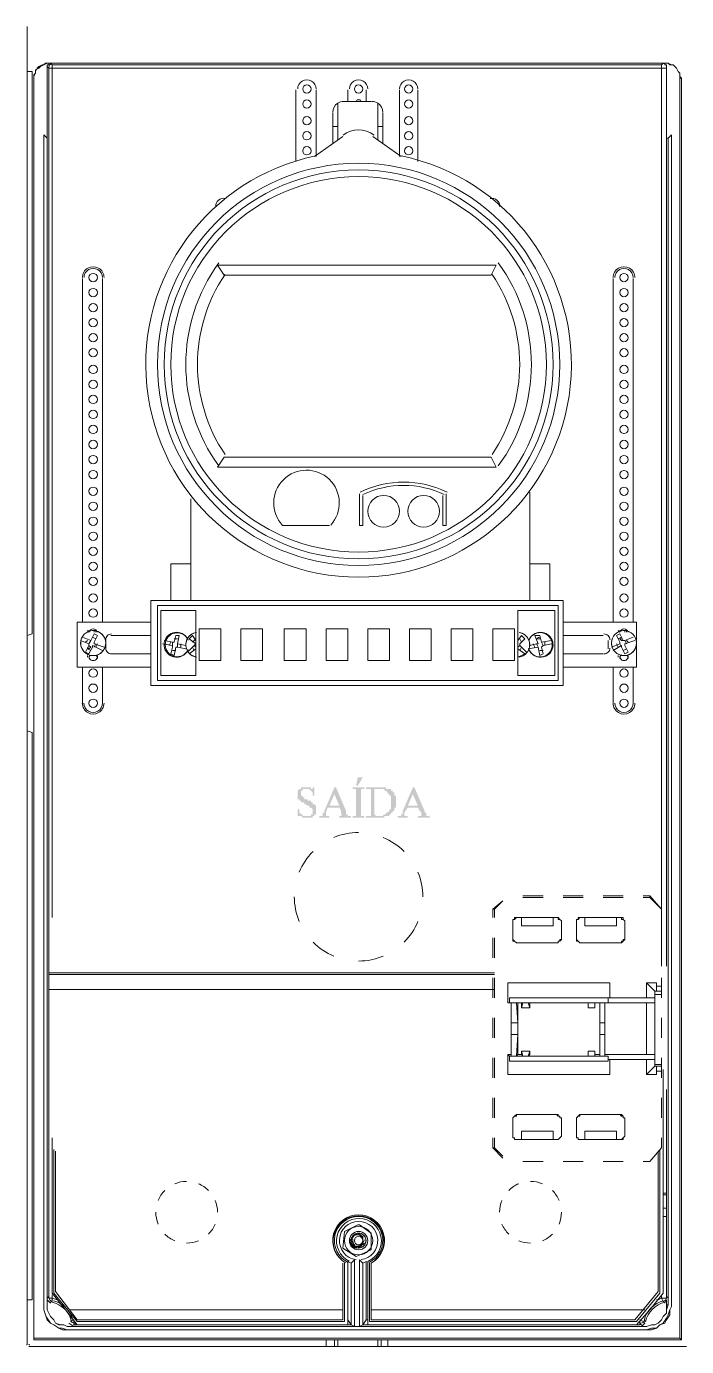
# Model space of a CAD drawing. Header units: millimetres. Extents: x -305 to 1353, y -289 to 1176.
# Drawn here: x 79.7 to 105.6, y 132.6 to 184.6 of the extents above; entities that cross this region are included whole.
import ezdxf

# ---------------------------------------------------------------- set-up
doc = ezdxf.new("R2010")
doc.units = ezdxf.units.MM
doc.header["$MEASUREMENT"] = 0
doc.layers.add('PDF3_0', color=7, linetype='Continuous')

msp = doc.modelspace()

# ---------------------------------------------------------------- hatches: boundary and pattern name
at = {"layer": 'PDF3_0', "transparency": 33554559}
h = msp.add_hatch(color=256, dxfattribs=at)
h.paths.add_polyline_path([(92.975, 153.529), (92.975, 153.463), (92.515, 153.463), (92.515, 153.529), (92.515, 153.529), (92.581, 153.529), (92.581, 153.529), (92.581, 153.529), (92.581, 153.529), (92.647, 153.529), (92.647, 153.529), (92.647, 153.529), (92.647, 153.594), (92.647, 153.594), (92.647, 153.594), (92.647, 153.594), (92.647, 153.594), (92.647, 153.66), (92.647, 153.66), (92.647, 153.66), (92.647, 154.448), (92.647, 154.448), (92.647, 154.514), (92.647, 154.514), (92.647, 154.514), (92.647, 154.514), (92.647, 154.514), (92.647, 154.579), (92.647, 154.579), (92.647, 154.579), (92.647, 154.579), (92.581, 154.579), (92.581, 154.579), (92.581, 154.579), (92.581, 154.579), (92.515, 154.579), (92.515, 154.579), (92.515, 154.645), (92.975, 154.645), (92.975, 154.579), (92.975, 154.579), (92.909, 154.579), (92.909, 154.579), (92.909, 154.579), (92.909, 154.579), (92.844, 154.579), (92.844, 154.579), (92.844, 154.579), (92.844, 154.579), (92.844, 154.579), (92.844, 154.514), (92.844, 154.514), (92.844, 154.514), (92.844, 154.448), (92.844, 154.448), (92.844, 154.448), (92.844, 153.66), (92.844, 153.66), (92.844, 153.66), (92.844, 153.594), (92.844, 153.594), (92.844, 153.594), (92.844, 153.594), (92.844, 153.594), (92.844, 153.529), (92.844, 153.529), (92.844, 153.529), (92.844, 153.529), (92.909, 153.529), (92.909, 153.529), (92.909, 153.529), (92.909, 153.529), (92.975, 153.529)], flags=0)
h.paths.add_polyline_path([(92.909, 155.039), (92.712, 154.711), (92.647, 154.711), (92.712, 155.039)], flags=0)
msp.add_hatch(color=256, dxfattribs=at).paths.add_polyline_path([(91.005, 154.645), (91.005, 154.251), (91.005, 154.251), (91.005, 154.317), (91.005, 154.317), (91.005, 154.317), (90.939, 154.317), (90.939, 154.382), (90.939, 154.382), (90.939, 154.382), (90.939, 154.382), (90.939, 154.448), (90.939, 154.448), (90.939, 154.448), (90.939, 154.448), (90.939, 154.448), (90.939, 154.448), (90.874, 154.514), (90.874, 154.514), (90.874, 154.514), (90.874, 154.514), (90.874, 154.514), (90.808, 154.579), (90.808, 154.579), (90.808, 154.579), (90.808, 154.579), (90.808, 154.579), (90.742, 154.579), (90.742, 154.579), (90.742, 154.579), (90.742, 154.579), (90.677, 154.579), (90.677, 154.579), (90.677, 154.579), (90.677, 154.579), (90.677, 154.579), (90.611, 154.579), (90.611, 154.579), (90.611, 154.579), (90.545, 154.579), (90.545, 154.579), (90.545, 154.579), (90.545, 154.579), (90.545, 154.579), (90.545, 154.514), (90.48, 154.514), (90.48, 154.514), (90.48, 154.514), (90.48, 154.514), (90.48, 154.448), (90.48, 154.448), (90.48, 154.448), (90.48, 154.448), (90.48, 154.448), (90.48, 154.382), (90.48, 154.382), (90.48, 154.382), (90.48, 154.382), (90.48, 154.317), (90.48, 154.317), (90.48, 154.317), (90.48, 154.317), (90.48, 154.317), (90.545, 154.317), (90.545, 154.317), (90.545, 154.317), (90.545, 154.251), (90.545, 154.251), (90.545, 154.251), (90.611, 154.251), (90.611, 154.251), (90.611, 154.251), (90.611, 154.185), (90.677, 154.185), (90.677, 154.185), (90.677, 154.185), (90.742, 154.185), (90.742, 154.185), (90.742, 154.185), (90.742, 154.12), (90.808, 154.12), (90.808, 154.12), (90.808, 154.12), (90.874, 154.12), (90.874, 154.12), (90.874, 154.054), (90.874, 154.054), (90.939, 154.054), (90.939, 154.054), (90.939, 154.054), (90.939, 154.054), (90.939, 154.054), (90.939, 154.054), (90.939, 153.988), (91.005, 153.988), (91.005, 153.988), (91.005, 153.988), (91.005, 153.988), (91.005, 153.988), (91.071, 153.923), (91.071, 153.923), (91.071, 153.923), (91.071, 153.923), (91.071, 153.923), (91.071, 153.857), (91.071, 153.857), (91.071, 153.857), (91.071, 153.857), (91.071, 153.791), (91.071, 153.791), (91.071, 153.791), (91.071, 153.791), (91.071, 153.726), (91.071, 153.726), (91.071, 153.726), (91.071, 153.66), (91.071, 153.66), (91.071, 153.66), (91.071, 153.66), (91.071, 153.66), (91.071, 153.594), (91.005, 153.594), (91.005, 153.594), (91.005, 153.594), (91.005, 153.594), (91.005, 153.529), (91.005, 153.529), (90.939, 153.529), (90.939, 153.529), (90.939, 153.529), (90.939, 153.529), (90.939, 153.463), (90.874, 153.463), (90.874, 153.463), (90.874, 153.463), (90.874, 153.463), (90.808, 153.463), (90.808, 153.463), (90.808, 153.463), (90.808, 153.463), (90.742, 153.463), (90.742, 153.463), (90.742, 153.463), (90.677, 153.463), (90.677, 153.463), (90.677, 153.463), (90.677, 153.463), (90.611, 153.463), (90.611, 153.463), (90.611, 153.463), (90.611, 153.463), (90.611, 153.463), (90.611, 153.463), (90.545, 153.463), (90.545, 153.463), (90.545, 153.463), (90.48, 153.529), (90.48, 153.529), (90.48, 153.529), (90.414, 153.529), (90.414, 153.529), (90.414, 153.529), (90.414, 153.529), (90.414, 153.529), (90.414, 153.529), (90.414, 153.529), (90.348, 153.529), (90.348, 153.463), (90.348, 153.463), (90.348, 153.463), (90.348, 153.463), (90.348, 153.857), (90.348, 153.857), (90.348, 153.857), (90.348, 153.791), (90.348, 153.791), (90.414, 153.791), (90.414, 153.726), (90.414, 153.726), (90.414, 153.726), (90.414, 153.726), (90.414, 153.66), (90.414, 153.66), (90.414, 153.66), (90.414, 153.66), (90.414, 153.66), (90.414, 153.66), (90.48, 153.594), (90.48, 153.594), (90.48, 153.594), (90.48, 153.594), (90.48, 153.594), (90.545, 153.594), (90.545, 153.594), (90.545, 153.594), (90.545, 153.529), (90.545, 153.529), (90.611, 153.529), (90.611, 153.529), (90.611, 153.529), (90.611, 153.529), (90.677, 153.529), (90.677, 153.529), (90.677, 153.529), (90.677, 153.529), (90.742, 153.529), (90.742, 153.529), (90.742, 153.529), (90.742, 153.529), (90.808, 153.529), (90.808, 153.529), (90.808, 153.529), (90.808, 153.529), (90.874, 153.529), (90.874, 153.594), (90.874, 153.594), (90.874, 153.594), (90.874, 153.594), (90.874, 153.594), (90.939, 153.594), (90.939, 153.66), (90.939, 153.66), (90.939, 153.66), (90.939, 153.66), (90.939, 153.726), (90.939, 153.726), (90.939, 153.726), (90.939, 153.726), (90.939, 153.791), (90.939, 153.791), (90.939, 153.791), (90.939, 153.791), (90.939, 153.791), (90.874, 153.857), (90.874, 153.857), (90.874, 153.857), (90.874, 153.857), (90.874, 153.857), (90.874, 153.857), (90.808, 153.857), (90.808, 153.857), (90.808, 153.923), (90.808, 153.923), (90.808, 153.923), (90.808, 153.923), (90.742, 153.923), (90.742, 153.923), (90.742, 153.923), (90.677, 153.988), (90.677, 153.988), (90.677, 153.988), (90.677, 153.988), (90.611, 153.988), (90.611, 153.988), (90.611, 154.054), (90.611, 154.054), (90.545, 154.054), (90.545, 154.054), (90.545, 154.054), (90.545, 154.054), (90.48, 154.054), (90.48, 154.12), (90.48, 154.12), (90.48, 154.12), (90.48, 154.12), (90.48, 154.12), (90.48, 154.12), (90.414, 154.12), (90.414, 154.12), (90.414, 154.185), (90.414, 154.185), (90.414, 154.185), (90.348, 154.185), (90.348, 154.185), (90.348, 154.251), (90.348, 154.251), (90.348, 154.251), (90.348, 154.251), (90.348, 154.251), (90.348, 154.317), (90.348, 154.317), (90.348, 154.317), (90.348, 154.317), (90.348, 154.382), (90.348, 154.382), (90.348, 154.382), (90.348, 154.382), (90.348, 154.448), (90.348, 154.448), (90.348, 154.448), (90.348, 154.448), (90.348, 154.514), (90.348, 154.514), (90.348, 154.514), (90.348, 154.514), (90.414, 154.579), (90.414, 154.579), (90.414, 154.579), (90.414, 154.579), (90.414, 154.579), (90.414, 154.579), (90.48, 154.579), (90.48, 154.645), (90.48, 154.645), (90.48, 154.645), (90.545, 154.645), (90.545, 154.645), (90.545, 154.645), (90.545, 154.645), (90.611, 154.645), (90.611, 154.645), (90.611, 154.645), (90.611, 154.645), (90.677, 154.645), (90.677, 154.645), (90.677, 154.645), (90.677, 154.645), (90.742, 154.645), (90.742, 154.645), (90.742, 154.645), (90.742, 154.645), (90.808, 154.645), (90.808, 154.645), (90.808, 154.645), (90.808, 154.645), (90.874, 154.645), (90.874, 154.645), (90.874, 154.645), (90.874, 154.579), (90.939, 154.579), (90.939, 154.579), (90.939, 154.579), (90.939, 154.579), (90.939, 154.579), (90.939, 154.645), (90.939, 154.645), (91.005, 154.645), (91.005, 154.645), (91.005, 154.645)])
h = msp.add_hatch(color=256, dxfattribs=at)
h.paths.add_polyline_path([(91.99, 153.857), (91.53, 153.857), (91.465, 153.66), (91.465, 153.66), (91.465, 153.66), (91.465, 153.66), (91.465, 153.594), (91.465, 153.594), (91.399, 153.594), (91.399, 153.594), (91.465, 153.594), (91.465, 153.529), (91.465, 153.529), (91.465, 153.529), (91.465, 153.529), (91.465, 153.529), (91.465, 153.529), (91.53, 153.529), (91.53, 153.529), (91.53, 153.529), (91.596, 153.529), (91.596, 153.463), (91.202, 153.463), (91.202, 153.529), (91.202, 153.529), (91.268, 153.529), (91.268, 153.529), (91.268, 153.529), (91.268, 153.529), (91.268, 153.529), (91.333, 153.529), (91.333, 153.594), (91.333, 153.594), (91.333, 153.594), (91.333, 153.594), (91.333, 153.594), (91.333, 153.66), (91.333, 153.66), (91.399, 153.66), (91.399, 153.66), (91.399, 153.726), (91.399, 153.726), (91.793, 154.645), (91.859, 154.645), (92.253, 153.726), (92.253, 153.66), (92.253, 153.66), (92.253, 153.66), (92.253, 153.594), (92.253, 153.594), (92.318, 153.594), (92.318, 153.594), (92.318, 153.594), (92.318, 153.529), (92.318, 153.529), (92.318, 153.529), (92.318, 153.529), (92.318, 153.529), (92.384, 153.529), (92.384, 153.529), (92.384, 153.529), (92.384, 153.529), (92.45, 153.529), (92.45, 153.463), (91.99, 153.463), (91.99, 153.529), (91.99, 153.529), (91.99, 153.529), (92.056, 153.529), (92.056, 153.529), (92.056, 153.529), (92.056, 153.529), (92.056, 153.529), (92.121, 153.594), (92.121, 153.594), (92.121, 153.594), (92.121, 153.594), (92.121, 153.594), (92.056, 153.594), (92.056, 153.66), (92.056, 153.66), (92.056, 153.66), (92.056, 153.726), (92.056, 153.726)], flags=0)
h.paths.add_polyline_path([(91.99, 153.923), (91.793, 154.382), (91.596, 153.923)], flags=0)
h = msp.add_hatch(color=256, dxfattribs=at)
h.paths.add_polyline_path([(93.041, 153.463), (93.041, 153.529), (93.106, 153.529), (93.106, 153.529), (93.172, 153.529), (93.172, 153.529), (93.172, 153.529), (93.172, 153.529), (93.172, 153.529), (93.238, 153.529), (93.238, 153.529), (93.238, 153.594), (93.238, 153.594), (93.238, 153.594), (93.238, 153.594), (93.238, 153.66), (93.238, 153.66), (93.238, 153.66), (93.238, 153.66), (93.238, 154.448), (93.238, 154.448), (93.238, 154.514), (93.238, 154.514), (93.238, 154.514), (93.238, 154.514), (93.238, 154.579), (93.238, 154.579), (93.238, 154.579), (93.238, 154.579), (93.172, 154.579), (93.172, 154.579), (93.172, 154.579), (93.172, 154.579), (93.106, 154.579), (93.106, 154.579), (93.106, 154.579), (93.041, 154.579), (93.041, 154.645), (93.566, 154.645), (93.566, 154.645), (93.566, 154.645), (93.632, 154.645), (93.632, 154.645), (93.632, 154.645), (93.632, 154.645), (93.697, 154.645), (93.697, 154.645), (93.697, 154.645), (93.763, 154.645), (93.763, 154.645), (93.763, 154.645), (93.763, 154.645), (93.829, 154.645), (93.829, 154.645), (93.829, 154.579), (93.829, 154.579), (93.894, 154.579), (93.894, 154.579), (93.894, 154.579), (93.894, 154.579), (93.894, 154.579), (93.96, 154.579), (93.96, 154.579), (93.96, 154.579), (93.96, 154.579), (93.96, 154.579), (94.026, 154.579), (94.026, 154.514), (94.026, 154.514), (94.026, 154.514), (94.026, 154.514), (94.091, 154.514), (94.091, 154.514), (94.091, 154.448), (94.091, 154.448), (94.091, 154.448), (94.091, 154.448), (94.157, 154.448), (94.157, 154.382), (94.157, 154.382), (94.157, 154.382), (94.157, 154.382), (94.157, 154.382), (94.157, 154.317), (94.157, 154.317), (94.157, 154.317), (94.223, 154.317), (94.223, 154.251), (94.223, 154.251), (94.223, 154.251), (94.223, 154.251), (94.223, 154.185), (94.223, 154.185), (94.223, 154.185), (94.223, 154.185), (94.223, 154.12), (94.223, 154.12), (94.223, 154.12), (94.223, 154.12), (94.223, 154.054), (94.223, 154.054), (94.223, 154.054), (94.223, 154.054), (94.223, 153.988), (94.223, 153.988), (94.223, 153.988), (94.223, 153.988), (94.223, 153.923), (94.223, 153.923), (94.223, 153.923), (94.223, 153.857), (94.223, 153.857), (94.223, 153.857), (94.223, 153.857), (94.157, 153.857), (94.157, 153.791), (94.157, 153.791), (94.157, 153.791), (94.157, 153.791), (94.157, 153.726), (94.157, 153.726), (94.157, 153.726), (94.157, 153.726), (94.091, 153.726), (94.091, 153.66), (94.091, 153.66), (94.091, 153.66), (94.091, 153.66), (94.091, 153.66), (94.026, 153.66), (94.026, 153.594), (94.026, 153.594), (94.026, 153.594), (94.026, 153.594), (94.026, 153.594), (93.96, 153.594), (93.96, 153.594), (93.96, 153.529), (93.96, 153.529), (93.894, 153.529), (93.894, 153.529), (93.894, 153.529), (93.894, 153.529), (93.894, 153.529), (93.829, 153.529), (93.829, 153.529), (93.829, 153.529), (93.829, 153.529), (93.763, 153.529), (93.763, 153.463), (93.763, 153.463), (93.697, 153.463), (93.697, 153.463), (93.697, 153.463), (93.697, 153.463), (93.632, 153.463), (93.632, 153.463), (93.632, 153.463), (93.566, 153.463), (93.566, 153.463)], flags=0)
h.paths.add_polyline_path([(93.369, 153.594), (93.435, 153.529), (93.435, 153.529), (93.435, 153.529), (93.5, 153.529), (93.5, 153.529), (93.5, 153.529), (93.5, 153.529), (93.566, 153.529), (93.566, 153.529), (93.566, 153.529), (93.566, 153.529), (93.566, 153.529), (93.632, 153.529), (93.632, 153.529), (93.632, 153.529), (93.697, 153.529), (93.697, 153.529), (93.697, 153.529), (93.697, 153.529), (93.763, 153.594), (93.763, 153.594), (93.763, 153.594), (93.763, 153.594), (93.763, 153.594), (93.829, 153.594), (93.829, 153.594), (93.829, 153.594), (93.829, 153.66), (93.894, 153.66), (93.894, 153.66), (93.894, 153.66), (93.894, 153.66), (93.894, 153.66), (93.894, 153.66), (93.96, 153.726), (93.96, 153.726), (93.96, 153.726), (93.96, 153.726), (93.96, 153.726), (93.96, 153.791), (93.96, 153.791), (93.96, 153.791), (94.026, 153.791), (94.026, 153.857), (94.026, 153.857), (94.026, 153.857), (94.026, 153.857), (94.026, 153.923), (94.026, 153.923), (94.026, 153.923), (94.026, 153.923), (94.026, 153.988), (94.026, 153.988), (94.026, 153.988), (94.026, 154.054), (94.026, 154.054), (94.026, 154.054), (94.026, 154.054), (94.026, 154.12), (94.026, 154.12), (94.026, 154.12), (94.026, 154.185), (94.026, 154.185), (94.026, 154.185), (94.026, 154.185), (94.026, 154.251), (94.026, 154.251), (94.026, 154.251), (94.026, 154.251), (94.026, 154.317), (94.026, 154.317), (93.96, 154.317), (93.96, 154.317), (93.96, 154.317), (93.96, 154.382), (93.96, 154.382), (93.96, 154.382), (93.96, 154.382), (93.894, 154.382), (93.894, 154.448), (93.894, 154.448), (93.894, 154.448), (93.894, 154.448), (93.894, 154.448), (93.829, 154.514), (93.829, 154.514), (93.829, 154.514), (93.829, 154.514), (93.829, 154.514), (93.763, 154.514), (93.763, 154.514), (93.763, 154.514), (93.763, 154.579), (93.697, 154.579), (93.697, 154.579), (93.697, 154.579), (93.697, 154.579), (93.632, 154.579), (93.632, 154.579), (93.632, 154.579), (93.632, 154.579), (93.566, 154.579), (93.566, 154.579), (93.566, 154.579), (93.566, 154.579), (93.5, 154.579), (93.5, 154.579), (93.5, 154.579), (93.5, 154.579), (93.435, 154.579), (93.435, 154.579), (93.435, 154.579), (93.369, 154.579), (93.369, 154.579)], flags=0)
h = msp.add_hatch(color=256, dxfattribs=at)
h.paths.add_polyline_path([(95.076, 153.857), (94.682, 153.857), (94.551, 153.66), (94.551, 153.66), (94.551, 153.66), (94.551, 153.66), (94.551, 153.594), (94.551, 153.594), (94.551, 153.594), (94.551, 153.594), (94.551, 153.594), (94.551, 153.529), (94.551, 153.529), (94.551, 153.529), (94.551, 153.529), (94.617, 153.529), (94.617, 153.529), (94.617, 153.529), (94.617, 153.529), (94.682, 153.529), (94.682, 153.529), (94.682, 153.463), (94.288, 153.463), (94.288, 153.529), (94.354, 153.529), (94.354, 153.529), (94.354, 153.529), (94.42, 153.529), (94.42, 153.529), (94.42, 153.529), (94.42, 153.529), (94.42, 153.594), (94.42, 153.594), (94.42, 153.594), (94.42, 153.594), (94.485, 153.594), (94.485, 153.66), (94.485, 153.66), (94.485, 153.66), (94.485, 153.66), (94.485, 153.726), (94.485, 153.726), (94.879, 154.645), (94.945, 154.645), (95.339, 153.726), (95.339, 153.66), (95.339, 153.66), (95.405, 153.66), (95.405, 153.594), (95.405, 153.594), (95.405, 153.594), (95.405, 153.594), (95.405, 153.594), (95.405, 153.529), (95.405, 153.529), (95.405, 153.529), (95.47, 153.529), (95.47, 153.529), (95.47, 153.529), (95.47, 153.529), (95.536, 153.529), (95.536, 153.529), (95.536, 153.529), (95.536, 153.463), (95.076, 153.463), (95.076, 153.529), (95.142, 153.529), (95.142, 153.529), (95.142, 153.529), (95.142, 153.529), (95.208, 153.529), (95.208, 153.529), (95.208, 153.529), (95.208, 153.594), (95.208, 153.594), (95.208, 153.594), (95.208, 153.594), (95.208, 153.594), (95.208, 153.594), (95.208, 153.66), (95.208, 153.66), (95.208, 153.66), (95.142, 153.726), (95.142, 153.726)], flags=0)
h.paths.add_polyline_path([(95.076, 153.923), (94.879, 154.382), (94.682, 153.923)], flags=0)

# ---------------------------------------------------------------- linework, layer by layer
at = {"layer": 'PDF3_0', "lineweight": 5}
for points in [[(79.711, 132.713), (79.711, 184.588)], [(79.973, 182.553), (79.973, 182.618), (80.039, 182.75), (80.039, 182.815), (80.105, 182.947), (80.17, 183.012), (80.302, 183.078), (80.367, 183.078), (80.499, 183.144), (80.564, 183.144), (80.433, 183.144), (80.367, 183.078), (80.236, 183.012), (80.17, 182.947), (80.039, 182.881), (80.039, 182.75), (79.973, 182.684)], [(81.287, 133.304), (104.073, 133.304), (104.27, 133.37), (104.467, 133.37), (104.598, 133.501), (104.729, 133.566), (104.861, 133.763), (104.926, 133.895), (104.992, 134.092), (105.058, 134.223), (105.058, 180.32), (104.926, 180.189), (104.926, 134.289), (104.861, 134.092), (104.861, 133.96), (104.729, 133.829), (104.664, 133.698), (104.532, 133.566), (104.401, 133.501), (104.27, 133.501), (104.073, 133.435), (81.287, 133.435), (81.155, 133.501), (80.958, 133.501), (80.827, 133.566), (80.761, 133.698), (80.63, 133.829), (80.564, 133.96), (80.499, 134.092), (80.499, 134.289), (80.499, 180.189), (80.367, 180.32), (80.367, 134.223), (80.367, 134.092), (80.433, 133.895), (80.499, 133.763), (80.63, 133.566), (80.761, 133.501), (80.958, 133.37), (81.09, 133.37)], [(98.163, 175.198), (97.966, 174.804), (87.459, 174.804), (87.197, 175.198)], [(81.878, 161.146), (81.878, 174.673)], [(82.666, 174.673), (82.666, 161.146)], [(102.759, 161.146), (102.759, 174.673)], [(103.547, 174.673), (103.547, 161.146)], [(87.459, 167.647), (97.966, 167.647), (98.163, 167.253), (87.197, 167.253)], [(84.57, 158.651), (84.57, 162), (100.789, 162), (100.789, 158.651)], [(100.592, 161.803), (84.833, 161.803), (84.833, 158.848), (100.592, 158.848)], [(86.343, 161.606), (86.343, 159.045), (84.964, 159.045), (84.964, 161.606)], [(99.016, 159.045), (99.016, 161.606), (100.461, 161.606), (100.461, 159.045)], [(86.474, 159.636), (86.474, 160.883), (87.328, 160.883), (87.328, 159.636)], [(88.97, 160.883), (88.97, 159.636), (88.116, 159.636), (88.116, 160.883)], [(90.677, 159.636), (89.823, 159.636), (89.823, 160.883), (90.677, 160.883)], [(91.465, 160.883), (92.318, 160.883), (92.318, 159.636), (91.465, 159.636)], [(93.96, 160.883), (93.96, 159.636), (93.106, 159.636), (93.106, 160.883)], [(94.748, 159.636), (94.748, 160.883), (95.602, 160.883), (95.602, 159.636)], [(97.243, 159.636), (96.39, 159.636), (96.39, 160.883), (97.243, 160.883)], [(98.885, 160.883), (98.885, 159.636), (98.031, 159.636), (98.031, 160.883)], [(85.621, 160.489), (85.489, 160.489), (85.555, 160.489)], [(81.878, 157.928), (81.878, 159.373)], [(82.666, 159.373), (82.666, 157.928)], [(102.759, 157.928), (102.759, 159.373)], [(103.547, 159.373), (103.547, 157.928)], [(104.664, 149.523), (104.664, 149.851)], [(100.395, 149.523), (100.461, 149.523), (100.527, 149.523), (100.592, 149.523), (100.592, 149.457), (100.658, 149.457), (100.724, 149.392), (100.724, 149.326), (100.724, 148.735), (100.724, 148.67), (100.658, 148.67), (100.658, 148.604), (100.592, 148.604), (100.592, 148.538), (100.527, 148.538), (99.016, 148.538), (100.527, 148.538), (100.592, 148.538), (100.592, 148.604), (100.658, 148.604), (100.724, 148.67), (100.724, 148.735), (100.724, 149.326), (100.724, 149.392), (100.658, 149.457), (100.592, 149.523), (100.527, 149.523), (99.016, 149.523), (98.951, 149.523), (98.885, 149.523), (98.885, 149.457), (98.819, 149.457), (98.819, 149.392), (98.819, 149.326), (98.819, 149.392), (98.819, 149.457), (98.885, 149.457), (98.951, 149.523), (99.016, 149.523), (99.082, 149.523), (99.148, 149.523), (99.148, 149.195), (100.395, 149.195)], [(101.315, 149.326), (101.315, 149.392), (101.315, 149.457), (101.38, 149.457), (101.446, 149.523), (101.512, 149.523), (101.446, 149.523), (101.38, 149.523), (101.38, 149.457), (101.315, 149.457), (101.315, 149.392)], [(102.891, 149.523), (102.891, 149.195), (101.643, 149.195), (101.643, 149.523), (101.577, 149.523), (101.512, 149.523), (103.022, 149.523), (102.956, 149.523)], [(103.022, 149.523), (103.088, 149.523), (103.153, 149.523), (103.153, 149.457), (103.219, 149.392), (103.219, 149.326), (103.219, 149.392), (103.153, 149.457), (103.088, 149.457), (103.088, 149.523)], [(99.016, 148.538), (98.951, 148.538), (98.885, 148.604), (98.819, 148.67), (98.819, 148.735), (98.819, 148.67), (98.819, 148.604), (98.885, 148.604), (98.951, 148.538)], [(101.512, 148.538), (101.446, 148.538), (101.38, 148.604), (101.315, 148.67), (101.315, 148.735), (101.315, 148.67), (101.315, 148.604), (101.38, 148.604), (101.446, 148.538)], [(103.219, 148.735), (103.219, 148.67), (103.153, 148.67), (103.153, 148.604), (103.088, 148.604), (103.088, 148.538), (103.022, 148.538), (103.088, 148.538), (103.153, 148.604), (103.219, 148.67)], [(104.664, 147.947), (104.664, 148.735)], [(80.564, 147.356), (98.097, 147.356)], [(104.664, 146.831), (104.664, 147.159), (104.664, 146.371), (104.664, 146.503), (104.664, 146.634), (104.401, 146.634), (104.467, 146.634), (104.664, 146.634), (104.664, 146.7), (104.664, 146.765)], [(99.41, 146.174), (99.213, 146.174), (98.951, 146.174), (98.754, 146.174), (98.688, 146.174), (98.688, 146.24), (98.688, 146.306), (98.688, 146.371), (102.562, 146.371), (102.562, 146.306), (102.562, 146.24), (102.562, 146.174), (102.431, 146.174), (102.234, 146.174), (102.037, 146.174), (101.774, 146.174)], [(104.664, 144.795), (104.664, 145.583)], [(98.688, 143.876), (98.688, 143.942), (98.688, 144.007), (98.688, 144.073), (98.754, 144.073), (98.951, 144.073), (99.213, 144.073), (99.41, 144.073), (101.774, 144.073), (102.037, 144.073), (102.234, 144.073), (102.431, 144.073), (102.562, 144.073), (102.562, 144.007), (102.562, 143.942), (102.562, 143.876)], [(102.037, 144.27), (102.037, 144.073), (102.037, 144.139)], [(80.564, 142.76), (80.564, 136.718), (80.564, 136.653), (80.564, 136.587), (80.564, 136.521), (80.564, 136.456), (80.564, 136.324), (80.564, 136.193), (80.564, 136.062), (80.564, 135.799), (80.564, 135.602), (80.564, 135.339), (80.564, 135.274), (80.564, 135.208), (80.564, 135.142), (80.564, 135.077)], [(104.664, 141.643), (104.664, 142.431)], [(98.819, 141.578), (98.819, 141.643), (98.885, 141.709), (98.951, 141.775), (99.016, 141.775), (98.951, 141.775), (98.951, 141.709), (98.885, 141.709), (98.819, 141.643)], [(100.527, 141.775), (100.592, 141.709), (100.658, 141.709), (100.658, 141.643), (100.724, 141.643), (100.724, 141.578), (100.724, 141.643), (100.658, 141.643), (100.658, 141.709), (100.592, 141.709), (100.592, 141.775)], [(101.315, 141.578), (101.315, 141.643), (101.38, 141.709), (101.446, 141.775), (101.512, 141.775), (101.446, 141.775), (101.446, 141.709), (101.38, 141.709), (101.315, 141.643)], [(101.512, 140.79), (101.446, 140.79), (101.38, 140.79), (101.38, 140.855), (101.315, 140.855), (101.315, 140.921), (101.315, 140.987), (101.315, 141.578), (101.315, 140.987), (101.315, 140.921), (101.315, 140.855), (101.38, 140.855), (101.38, 140.79), (101.446, 140.79)], [(103.022, 141.775), (101.512, 141.775), (103.022, 141.775), (103.088, 141.775), (103.153, 141.709), (103.153, 141.643), (103.219, 141.643), (103.219, 141.578), (103.219, 140.987), (103.219, 141.578), (103.219, 141.643), (103.153, 141.643), (103.153, 141.709), (103.088, 141.709)], [(99.016, 140.79), (98.951, 140.79), (98.885, 140.79), (98.885, 140.855), (98.819, 140.855), (98.819, 140.921), (98.819, 140.987), (98.819, 140.921), (98.819, 140.855), (98.885, 140.855), (98.885, 140.79), (98.951, 140.79)], [(99.148, 140.79), (99.148, 141.118), (100.395, 141.118), (100.395, 140.79), (100.461, 140.79), (100.527, 140.79), (99.016, 140.79), (99.082, 140.79)], [(100.724, 140.987), (100.724, 140.921), (100.658, 140.855), (100.592, 140.79), (100.527, 140.79), (100.592, 140.79), (100.658, 140.855), (100.724, 140.921)], [(101.643, 140.79), (101.643, 141.118), (102.891, 141.118), (102.891, 140.79), (102.956, 140.79), (103.022, 140.79), (101.512, 140.79), (101.577, 140.79)], [(103.219, 140.987), (103.219, 140.921), (103.153, 140.855), (103.088, 140.79), (103.022, 140.79), (103.088, 140.79), (103.153, 140.79), (103.153, 140.855), (103.219, 140.921)], [(104.664, 140.461), (104.664, 140.855)], [(99.213, 139.936), (100.001, 139.936)], [(100.789, 139.936), (101.577, 139.936)], [(102.365, 139.936), (103.153, 139.936)], [(104.861, 138.623), (104.861, 138.688)], [(92.187, 137.178), (92.121, 136.521), (92.647, 136.193), (93.238, 136.456), (93.238, 137.047), (93.238, 137.112), (92.778, 137.441), (92.712, 137.441)], [(92.778, 137.112), (92.712, 137.112)], [(79.973, 132.976), (79.973, 132.91), (91.465, 132.91), (91.53, 132.91), (91.596, 132.91), (91.662, 132.91), (91.727, 132.91), (91.793, 132.91), (91.924, 132.91), (91.99, 132.91), (92.056, 132.91), (92.187, 132.91), (92.253, 132.91), (92.384, 132.91), (92.515, 132.91), (92.712, 132.91), (92.844, 132.91), (92.975, 132.91), (93.106, 132.91), (93.238, 132.91), (93.303, 132.91), (93.435, 132.91), (93.5, 132.91), (93.632, 132.91), (93.697, 132.91), (93.763, 132.91), (93.829, 132.91), (93.894, 132.91), (105.452, 132.91), (105.386, 132.976)], [(92.844, 132.91), (92.778, 132.91), (92.712, 132.91), (92.647, 132.91), (92.581, 132.91), (92.515, 132.91), (92.581, 132.91), (92.647, 132.91), (92.712, 132.91), (92.778, 132.91)]]:
    msp.add_lwpolyline(points, close=True, dxfattribs=at)
for points in [[(104.729, 183.144), (80.63, 183.144), (80.564, 183.144), (80.564, 183.078), (80.499, 183.078), (80.499, 183.012)], [(80.564, 183.144), (104.795, 183.144), (104.926, 183.144), (105.058, 183.078), (105.123, 183.078), (105.189, 183.012), (105.255, 182.947), (105.32, 182.815), (105.386, 182.75), (105.386, 182.618), (105.452, 182.553), (105.452, 132.91)], [(80.564, 182.947), (80.696, 182.947), (80.696, 149.523)], [(80.63, 183.144), (80.696, 183.078), (104.664, 183.078), (104.729, 183.144), (104.795, 183.144), (104.795, 183.078), (104.861, 183.078), (104.861, 183.012)], [(104.664, 147.619), (104.664, 182.947), (80.696, 182.947), (80.696, 183.078)], [(104.861, 182.947), (104.664, 182.947), (104.664, 183.078)], [(105.452, 182.553), (105.386, 182.553), (105.386, 182.618), (105.386, 182.75), (105.32, 182.815), (105.255, 182.947), (105.189, 183.012), (105.123, 183.078), (104.992, 183.078), (104.926, 183.144), (104.795, 183.144)], [(104.926, 180.189), (104.861, 180.189), (104.861, 183.012), (104.861, 182.947), (104.861, 147.619)], [(79.711, 160.621), (79.908, 160.686), (79.908, 182.815), (79.711, 182.815)], [(79.973, 182.684), (79.973, 132.976)], [(79.973, 182.553), (79.973, 132.91)], [(105.386, 182.684), (105.386, 132.976)], [(90.283, 182.093), (90.283, 179.27)], [(91.071, 179.467), (91.071, 182.093)], [(92.318, 182.093), (92.318, 181.633)], [(93.041, 181.633), (93.041, 182.093)], [(94.354, 182.093), (94.354, 179.467)], [(95.076, 179.27), (95.076, 182.093)], [(92.121, 181.633), (93.238, 181.633)], [(92.712, 181.633), (92.647, 181.633)], [(91.727, 181.174), (91.727, 180.648)], [(93.697, 181.174), (93.697, 180.648)], [(80.367, 180.32), (80.367, 134.223), (80.367, 134.092), (80.433, 133.895), (80.499, 133.698), (80.63, 133.566), (80.761, 133.501), (80.958, 133.37), (81.09, 133.304), (81.287, 133.304), (104.138, 133.304), (104.073, 133.304)], [(80.367, 180.32), (80.367, 180.32)], [(91.005, 179.467), (92.121, 180.255)], [(91.924, 180.123), (91.924, 180.648), (91.727, 180.648), (91.727, 179.992)], [(93.303, 180.255), (94.42, 179.467)], [(93.697, 179.992), (93.697, 180.648), (93.5, 180.648), (93.5, 180.123)], [(105.058, 180.32), (105.058, 134.223), (104.992, 134.092), (104.992, 133.895), (104.861, 133.698), (104.795, 133.566), (104.598, 133.501), (104.467, 133.37), (104.27, 133.304), (104.138, 133.304)], [(80.499, 180.189), (80.499, 180.189)], [(82.666, 174.673), (82.666, 174.673)], [(102.759, 174.673), (102.759, 174.673)], [(103.547, 174.673), (103.547, 174.673)], [(99.476, 166.268), (99.476, 162)], [(86.146, 162), (86.146, 166.005)], [(92.909, 166.136), (92.909, 164.954), (92.778, 164.954), (92.778, 166.202)], [(96.193, 166.202), (96.193, 164.954), (96.061, 164.954), (96.061, 166.136)], [(86.146, 163.444), (85.358, 163.444), (85.358, 162)], [(99.476, 163.444), (100.264, 163.444), (100.264, 162)], [(84.57, 161.146), (81.681, 161.146), (81.681, 159.373), (84.57, 159.373)], [(100.789, 159.373), (103.679, 159.373), (103.679, 161.146), (100.789, 161.146)], [(82.731, 160.161), (82.337, 160.292), (82.337, 160.358), (82.469, 160.621), (82.337, 160.686), (82.206, 160.424), (81.878, 160.555)], [(82.14, 160.818), (82.14, 160.752), (82.075, 160.818)], [(82.14, 160.752), (82.14, 160.752)], [(82.403, 160.489), (82.272, 160.555)], [(82.337, 160.752), (82.337, 160.818), (82.403, 160.818), (82.403, 160.752)], [(84.57, 160.621), (82.994, 160.621)], [(85.095, 160.424), (85.424, 160.358), (85.489, 160.358), (85.555, 160.621), (85.686, 160.621), (85.621, 160.292), (85.949, 160.227)], [(86.343, 160.424), (86.212, 160.621), (86.08, 160.489), (86.343, 160.292), (86.277, 160.227), (86.015, 159.964)], [(99.016, 160.424), (99.148, 160.621), (99.279, 160.489), (99.082, 160.292), (99.082, 160.227), (99.345, 159.964)], [(100.33, 160.424), (99.936, 160.358), (99.87, 160.621), (99.673, 160.621), (99.804, 160.292), (99.739, 160.292), (99.476, 160.227)], [(102.365, 160.621), (100.789, 160.621)], [(102.694, 160.161), (103.022, 160.292), (103.022, 160.358), (102.891, 160.621), (103.022, 160.686), (103.153, 160.424), (103.219, 160.424), (103.547, 160.555)], [(102.956, 160.818), (103.022, 160.752), (103.022, 160.818)], [(103.088, 160.555), (102.956, 160.489)], [(103.285, 160.752), (103.285, 160.818), (103.219, 160.818), (103.219, 160.752)], [(82.666, 160.03), (82.272, 160.227), (82.272, 160.161), (82.14, 159.898), (82.009, 159.964), (82.14, 160.227), (82.14, 160.292), (81.812, 160.424)], [(82.009, 160.358), (82.075, 160.424)], [(82.14, 160.227), (82.206, 160.161), (82.14, 160.095), (82.075, 160.161), (82.14, 160.095)], [(82.075, 160.095), (82.206, 160.03)], [(82.206, 160.424), (82.14, 160.292)], [(82.14, 160.095), (82.14, 160.095)], [(82.337, 160.161), (82.403, 160.292)], [(82.469, 160.292), (82.403, 160.161)], [(82.797, 160.424), (82.797, 160.095)], [(85.03, 160.292), (85.424, 160.227), (85.424, 160.161), (85.358, 159.898), (85.489, 159.833), (85.555, 160.161), (85.621, 160.161), (85.949, 160.095)], [(85.292, 160.227), (85.358, 160.358)], [(85.424, 160.358), (85.424, 160.227)], [(85.424, 160.03), (85.555, 160.03)], [(85.621, 160.292), (85.621, 160.292)], [(85.621, 160.161), (85.621, 160.292)], [(85.752, 160.292), (85.752, 160.161)], [(86.343, 160.095), (86.08, 159.898), (86.212, 159.833), (86.343, 159.767)], [(86.343, 160.489), (86.212, 160.358)], [(86.277, 160.03), (86.212, 160.161)], [(86.277, 160.227), (86.343, 160.161)], [(99.016, 160.161), (99.082, 160.227)], [(99.016, 160.095), (99.279, 159.898), (99.148, 159.833), (99.016, 159.767)], [(99.148, 160.358), (99.082, 160.489)], [(99.148, 160.161), (99.082, 160.03)], [(100.33, 160.292), (100.001, 160.227), (99.936, 160.161), (100.001, 159.898), (99.87, 159.833), (99.804, 160.161), (99.41, 160.095)], [(99.673, 160.161), (99.607, 160.292)], [(99.87, 160.489), (99.739, 160.489)], [(99.739, 160.292), (99.804, 160.161)], [(99.804, 160.161), (99.804, 160.161)], [(99.87, 160.03), (100.001, 160.03)], [(100.001, 160.227), (99.936, 160.358)], [(100.067, 160.358), (100.067, 160.227)], [(102.562, 160.095), (102.562, 160.424)], [(102.759, 160.03), (103.088, 160.227), (103.088, 160.161), (103.219, 159.898), (103.35, 159.964), (103.219, 160.227), (103.219, 160.292), (103.613, 160.424)], [(102.956, 160.161), (102.891, 160.292)], [(103.153, 160.424), (103.088, 160.424), (103.022, 160.489), (103.088, 160.489), (103.022, 160.489)], [(103.022, 160.489), (103.022, 160.489)], [(103.022, 160.292), (103.088, 160.161)], [(103.153, 160.03), (103.285, 160.095)], [(103.285, 160.292), (103.219, 160.424)], [(103.285, 160.424), (103.35, 160.358)], [(82.075, 159.833), (82.075, 159.767)], [(82.994, 159.898), (84.57, 159.898)], [(100.789, 159.898), (102.365, 159.898)], [(102.956, 159.833), (102.956, 159.767)], [(82.666, 157.928), (82.666, 157.928)], [(79.711, 156.878), (79.908, 156.812), (79.908, 134.486), (79.711, 134.486)], [(98.097, 149.851), (98.425, 150.18), (98.031, 149.851)], [(100.001, 150.377), (99.213, 150.377)], [(99.213, 150.311), (100.001, 150.311)], [(101.577, 150.377), (100.789, 150.377)], [(100.789, 150.311), (101.577, 150.311)], [(103.153, 150.377), (102.365, 150.377)], [(102.365, 150.311), (103.153, 150.311)], [(103.941, 150.377), (104.204, 150.377), (104.204, 150.311), (103.941, 150.311)], [(104.204, 150.311), (104.664, 149.851), (104.204, 150.377)], [(98.031, 149.523), (98.031, 149.851), (98.097, 149.851), (98.097, 149.523)], [(98.819, 149.326), (98.819, 148.735), (98.819, 149.326)], [(99.016, 149.523), (99.016, 149.523)], [(100.527, 149.523), (100.527, 149.523)], [(101.315, 149.326), (101.315, 148.735), (101.315, 149.326)], [(103.219, 148.735), (103.219, 149.326), (103.219, 148.735)], [(98.031, 147.947), (98.031, 148.735)], [(98.097, 147.947), (98.097, 148.735)], [(100.724, 148.735), (100.724, 148.735)], [(104.664, 148.735), (104.664, 147.947)], [(99.016, 148.538), (99.016, 148.538)], [(103.022, 148.538), (101.512, 148.538), (103.022, 148.538)], [(98.097, 147.291), (80.564, 147.291)], [(98.031, 146.371), (98.031, 147.159)], [(98.097, 146.371), (98.097, 147.159)], [(98.097, 146.7), (80.564, 146.7)], [(102.628, 146.371), (102.628, 146.503), (102.628, 146.962), (98.622, 146.962), (98.622, 146.503), (98.622, 146.174), (98.688, 146.174)], [(104.664, 146.831), (104.467, 146.831), (104.467, 146.765), (104.467, 146.7), (104.467, 146.634), (104.467, 146.7), (104.467, 146.765), (104.467, 146.831), (104.467, 146.897), (104.467, 146.962), (104.073, 146.962), (104.401, 146.634)], [(104.073, 146.962), (104.073, 146.371)], [(104.664, 143.745), (104.664, 144.007), (104.664, 143.219), (104.664, 143.482), (104.664, 143.548), (104.664, 143.613), (104.664, 143.679), (104.467, 143.679), (104.401, 143.679), (104.664, 143.679), (104.664, 143.745), (104.401, 143.745), (104.401, 143.679), (104.401, 143.942), (104.401, 144.073), (104.401, 144.139), (104.401, 146.174), (104.401, 146.371), (104.401, 146.634), (104.401, 146.503), (104.401, 143.745)], [(104.401, 146.503), (104.664, 146.503)], [(98.754, 144.139), (98.754, 146.174), (98.754, 145.386), (98.754, 145.321), (98.754, 145.255), (98.754, 145.189), (98.754, 145.124), (98.754, 145.058), (98.754, 144.992), (98.754, 144.927), (98.754, 144.073), (98.754, 144.139), (98.622, 144.139)], [(98.622, 146.174), (98.754, 146.174)], [(98.754, 145.386), (99.016, 145.386), (98.951, 146.174), (99.016, 146.174), (99.148, 146.174), (99.213, 146.174), (99.148, 145.977), (99.476, 145.977), (99.41, 146.174), (99.476, 146.174), (99.476, 145.977)], [(99.016, 146.174), (99.016, 144.139)], [(99.148, 146.174), (99.148, 145.977)], [(101.774, 145.977), (101.774, 146.174), (101.774, 145.977), (102.037, 145.977), (102.037, 146.174), (102.037, 145.977)], [(102.431, 144.139), (102.431, 146.174), (102.431, 145.386), (102.234, 145.386), (102.234, 146.174), (102.037, 146.174)], [(102.234, 146.174), (102.234, 144.139)], [(102.431, 146.174), (102.431, 146.174)], [(104.073, 144.139), (104.073, 146.174), (104.138, 146.174), (104.204, 146.174), (104.27, 146.174), (104.335, 146.174), (104.401, 146.174), (102.562, 146.174), (102.562, 146.371), (104.401, 146.371)], [(104.401, 146.174), (104.401, 146.174)], [(98.031, 144.795), (98.031, 145.583)], [(98.097, 144.795), (98.097, 145.583)], [(98.754, 144.927), (99.016, 144.927), (98.951, 144.073), (99.016, 144.139), (99.148, 144.139), (99.213, 144.073), (99.148, 144.27), (99.476, 144.27), (99.41, 144.073), (99.476, 144.139), (99.476, 144.27)], [(99.016, 144.927), (99.016, 144.992), (99.016, 145.058), (99.016, 145.124), (99.016, 145.189), (99.016, 145.255), (99.016, 145.321), (99.016, 145.386)], [(102.234, 145.386), (102.234, 145.321), (102.234, 145.255), (102.234, 145.189), (102.234, 145.124), (102.234, 145.058), (102.234, 144.992), (102.234, 144.927), (102.234, 144.073), (102.234, 144.139), (102.037, 144.139)], [(104.401, 144.139), (104.335, 144.139), (104.27, 144.139), (104.204, 144.139), (104.138, 144.139), (104.073, 144.139), (102.431, 144.139), (102.431, 144.073), (102.431, 144.927), (102.234, 144.927)], [(102.431, 144.927), (102.431, 144.992), (102.431, 145.058), (102.431, 145.124), (102.431, 145.189), (102.431, 145.255), (102.431, 145.321), (102.431, 145.386)], [(98.031, 143.219), (98.031, 144.007)], [(98.097, 143.219), (98.097, 144.007)], [(98.688, 144.073), (98.622, 144.139), (98.622, 143.81), (98.622, 143.351), (102.628, 143.351), (102.628, 143.81), (102.628, 143.942), (102.562, 143.942), (102.562, 144.073)], [(99.148, 144.27), (99.148, 144.139)], [(101.774, 144.27), (101.774, 144.139), (101.774, 144.073), (101.774, 144.27), (102.037, 144.27)], [(102.628, 143.942), (104.073, 143.942), (104.138, 143.942), (104.204, 143.942), (104.27, 143.942), (104.335, 143.942), (104.401, 143.942)], [(104.073, 143.942), (104.073, 143.351), (104.401, 143.679)], [(93.106, 133.501), (103.679, 133.501), (104.204, 134.092), (104.729, 134.748), (104.729, 143.548), (104.729, 141.643)], [(98.688, 143.416), (98.688, 143.416)], [(104.073, 143.351), (104.467, 143.351), (104.467, 143.416), (104.467, 143.482), (104.467, 143.548), (104.467, 143.613), (104.467, 143.679), (104.467, 143.613), (104.467, 143.548), (104.467, 143.482), (104.664, 143.482)], [(98.031, 141.643), (98.031, 142.431)], [(98.097, 141.643), (98.097, 142.431)], [(104.861, 142.76), (104.861, 135.077), (104.861, 135.142), (104.861, 135.208), (104.861, 135.274), (104.861, 135.339), (104.861, 135.602), (104.861, 135.799), (104.861, 136.062), (104.861, 136.193), (104.861, 136.324), (104.861, 136.456), (104.861, 136.521), (104.861, 136.587), (104.861, 136.653), (104.861, 136.718), (104.861, 137.769), (104.729, 137.769)], [(98.819, 141.578), (98.819, 140.987), (98.819, 141.578)], [(99.016, 141.775), (99.016, 141.775)], [(99.016, 141.775), (100.527, 141.775), (99.016, 141.775)], [(100.724, 141.578), (100.724, 140.987), (100.724, 141.578)], [(80.696, 140.855), (80.696, 134.748), (81.221, 134.092), (81.681, 133.501), (92.318, 133.501), (92.318, 134.092), (92.318, 135.996)], [(98.031, 140.461), (98.031, 140.855)], [(98.097, 140.461), (98.097, 140.855)], [(100.527, 140.79), (100.527, 140.79)], [(103.022, 140.79), (103.022, 140.79)], [(80.761, 140.396), (80.761, 134.748), (81.681, 133.632), (92.187, 133.632), (92.187, 135.93)], [(80.827, 140.33), (80.827, 134.814), (81.681, 133.698), (92.121, 133.698), (92.121, 135.93)], [(93.172, 135.93), (93.172, 133.632), (103.679, 133.632), (104.598, 134.748), (104.598, 140.396)], [(98.425, 140.133), (98.097, 140.461), (98.031, 140.461), (98.425, 140.067)], [(104.204, 139.936), (104.664, 140.461), (104.204, 139.936)], [(103.941, 139.936), (104.204, 139.936), (103.941, 139.936)], [(104.204, 139.936), (104.204, 139.936)], [(104.729, 138.688), (104.861, 138.688)], [(104.861, 138.623), (104.729, 138.623)], [(104.729, 138.097), (104.861, 138.097)], [(92.187, 137.178), (92.187, 137.178)], [(80.564, 136.718), (80.564, 136.718)], [(92.581, 136.521), (92.515, 136.587), (92.384, 136.784), (92.515, 136.981), (92.712, 137.112), (92.909, 136.981), (92.909, 136.653)], [(92.45, 136.85), (92.581, 136.587), (92.909, 136.653), (92.975, 136.718)], [(92.45, 136.653), (92.45, 136.653)], [(92.778, 137.047), (92.844, 137.047)], [(92.909, 136.981), (92.909, 136.981)], [(92.975, 136.981), (92.975, 136.981)], [(104.861, 136.718), (104.861, 136.718)], [(80.564, 136.456), (80.564, 136.456)], [(92.121, 136.521), (92.121, 136.521)], [(92.647, 136.193), (92.647, 136.193)], [(93.238, 136.456), (93.238, 136.456)], [(104.861, 136.456), (104.861, 136.456)], [(92.581, 133.435), (92.581, 136.062), (92.45, 135.93), (92.318, 135.996), (92.318, 133.698), (92.45, 133.501), (92.318, 133.501)], [(92.909, 135.93), (92.909, 133.501), (92.778, 133.435), (92.581, 133.435), (92.45, 133.501), (92.45, 135.93)], [(80.564, 135.339), (80.564, 135.339)], [(80.564, 135.077), (80.564, 135.077)], [(104.861, 135.339), (104.861, 135.339)], [(104.861, 135.077), (104.861, 135.077)], [(104.861, 135.077), (104.861, 135.077)], [(80.696, 134.683), (80.696, 134.551), (80.893, 134.486)], [(104.467, 134.486), (104.532, 134.486), (104.664, 134.551), (104.664, 134.683)], [(80.367, 134.223), (80.367, 134.223)], [(81.352, 133.566), (81.549, 133.435), (81.287, 133.435), (81.155, 133.501), (81.024, 133.501), (80.827, 133.566), (80.761, 133.698), (80.63, 133.829), (80.564, 133.96), (80.499, 134.092), (80.499, 134.289), (80.499, 134.486), (80.63, 134.354)], [(81.352, 134.092), (92.121, 134.092)], [(93.238, 134.092), (104.007, 134.092)], [(81.681, 133.501), (81.549, 133.501), (81.549, 133.632)], [(92.318, 133.698), (92.318, 133.698)], [(92.45, 133.501), (92.45, 133.501)], [(92.909, 133.501), (92.909, 133.501)], [(93.041, 133.698), (93.106, 133.698)], [(103.81, 133.632), (103.81, 133.501), (103.679, 133.501)], [(103.81, 133.698), (103.941, 133.632)], [(81.287, 133.435), (81.287, 133.435)], [(81.287, 133.304), (81.287, 133.304)], [(91.465, 132.647), (79.776, 132.647)], [(91.465, 132.91), (91.465, 132.647), (91.793, 132.647)], [(91.793, 132.91), (91.793, 132.647), (91.924, 132.647)], [(93.5, 132.91), (93.5, 132.647), (91.924, 132.647), (91.924, 132.91)], [(93.632, 132.91), (93.632, 132.647), (93.5, 132.647)], [(93.894, 132.91), (93.894, 132.647), (93.632, 132.647)], [(105.648, 132.647), (93.894, 132.647)]]:
    msp.add_lwpolyline(points, dxfattribs=at)
for points in [[(80.564, 134.584, 0.340424), (80.696, 134.42), (80.696, 134.551), (80.564, 134.551), (80.564, 143.613), (80.564, 182.947), (80.499, 183.012), (80.499, 180.189)], [(91.727, 181.207, -0.258799), (91.924, 181.568), (91.924, 180.648)], [(93.697, 181.207, 0.258753), (93.5, 181.568), (93.5, 180.648)], [(91.596, 164.954), (89.758, 164.954, -2.291218), (91.649, 164.97)], [(86.367, 159.773, -0.179017), (86.068, 159.938, -0.589021), (86.366, 160.746, 0.539876), (86.025, 159.996, 0.073301), (86.119, 159.887)], [(99.306, 159.887, 0.073301), (99.4, 159.996, 0.540092), (99.059, 160.746, -0.589122), (99.357, 159.938, -0.179301), (99.058, 159.773)], [(82.141, 159.718, -0.250139), (82.19, 159.852, 0.179636), (82.141, 159.749)], [(82.468, 159.718, 0.250139), (82.419, 159.852, -0.179636), (82.469, 159.767), (82.469, 159.833)], [(103.023, 159.749, -0.179543), (103.082, 159.861, 0.250139), (103.023, 159.718)], [(103.349, 159.718, 0.250139), (103.301, 159.852, -0.179358), (103.35, 159.767), (103.35, 159.833)], [(93.257, 135.937, 3.710366), (92.234, 135.937, -3.710366), (93.238, 135.93), (93.238, 133.698), (103.613, 133.698), (104.532, 134.814), (104.532, 140.33)], [(92.778, 133.435), (92.778, 136.062), (92.909, 135.93), (93.041, 135.996), (93.041, 133.698), (92.909, 133.501), (93.106, 133.501), (93.106, 134.092), (93.106, 135.996, 4.655697), (92.381, 136.009)], [(104.861, 134.584, -0.340724), (104.729, 134.42), (104.664, 134.551), (104.861, 134.551), (104.861, 137.769)], [(92.975, 136.85), (92.844, 136.587), (92.647, 136.521), (92.45, 136.653), (92.45, 136.85), (92.581, 137.047), (92.778, 137.047), (92.909, 136.915), (92.909, 136.718), (92.778, 136.587), (92.581, 136.587, 0.933831), (92.942, 137.037)], [(103.975, 133.624, 0.005939), (104.007, 133.566), (103.876, 133.435), (104.073, 133.435), (104.27, 133.501), (104.401, 133.501), (104.532, 133.566), (104.664, 133.698), (104.729, 133.829), (104.861, 133.96), (104.861, 134.092), (104.861, 134.289), (104.926, 134.289)], [(104.76, 134.403, -0.006462), (104.795, 134.354), (104.861, 134.486), (104.861, 134.289)], [(81.549, 133.698), (81.418, 133.632, 0.006949), (81.466, 133.667)]]:
    msp.add_lwpolyline(points, format="xyb", dxfattribs=at)
for points in [[(82.774, 160.177, 0.86362), (81.898, 160.603, 0.072957), (81.835, 160.474, 0.86362), (82.711, 160.048, 0.072957)], [(86.044, 160.446, 0.671252), (85.132, 160.446, 0.07325), (85.098, 160.307, 0.863665), (86.043, 160.073, -4.846854)], [(99.447, 160.073, 0.863597), (100.393, 160.307, 0.073242), (100.359, 160.446, 0.670836), (99.447, 160.446, -4.93259)], [(103.593, 160.603, 0.863582), (102.717, 160.177, 0.073266), (102.779, 160.048, 0.86362), (103.656, 160.474, 0.072957)]]:
    msp.add_lwpolyline(points, format="xyb", close=True, dxfattribs=at)
for centre, radius in [((90.71, 182.126), 0.164), ((90.71, 182.126), 0.164), ((92.745, 182.126), 0.164), ((92.745, 182.126), 0.164), ((94.715, 182.126), 0.164), ((94.715, 182.126), 0.164), ((90.71, 181.535), 0.164), ((90.71, 181.535), 0.164), ((94.715, 181.535), 0.164), ((94.715, 181.535), 0.164), ((90.71, 180.878), 0.164), ((90.71, 180.878), 0.164), ((94.715, 180.878), 0.164), ((94.715, 180.878), 0.164), ((90.71, 180.287), 0.164), ((90.71, 180.287), 0.164), ((94.715, 180.287), 0.164), ((94.715, 180.287), 0.164), ((90.71, 179.696), 0.164), ((90.71, 179.696), 0.164), ((94.715, 179.696), 0.164), ((94.715, 179.696), 0.164), ((92.745, 171.291), 7.913), ((92.745, 171.291), 7.65), ((92.745, 171.291), 7.387), ((82.304, 174.706), 0.164), ((82.304, 174.706), 0.164), ((103.186, 174.706), 0.164), ((103.186, 174.706), 0.164), ((82.304, 174.115), 0.164), ((82.304, 174.115), 0.164), ((103.186, 174.115), 0.164), ((103.186, 174.115), 0.164), ((82.304, 173.524), 0.164), ((82.304, 173.524), 0.164), ((103.186, 173.524), 0.164), ((103.186, 173.524), 0.164), ((82.304, 172.933), 0.164), ((82.304, 172.933), 0.164), ((103.186, 172.933), 0.164), ((103.186, 172.933), 0.164), ((82.304, 172.342), 0.164), ((82.304, 172.342), 0.164), ((103.186, 172.342), 0.164), ((103.186, 172.342), 0.164), ((82.304, 171.751), 0.164), ((82.304, 171.751), 0.164), ((103.186, 171.751), 0.164), ((103.186, 171.751), 0.164), ((82.304, 171.094), 0.164), ((82.304, 171.094), 0.164), ((103.186, 171.094), 0.164), ((103.186, 171.094), 0.164), ((82.304, 170.503), 0.164), ((82.304, 170.503), 0.164), ((103.186, 170.503), 0.164), ((103.186, 170.503), 0.164), ((82.304, 169.912), 0.164), ((82.304, 169.912), 0.164), ((103.186, 169.912), 0.164), ((103.186, 169.912), 0.164), ((82.304, 169.321), 0.164), ((82.304, 169.321), 0.164), ((103.186, 169.321), 0.164), ((103.186, 169.321), 0.164), ((82.304, 168.73), 0.164), ((82.304, 168.73), 0.164), ((103.186, 168.73), 0.164), ((103.186, 168.73), 0.164), ((82.304, 168.139), 0.164), ((82.304, 168.139), 0.164), ((103.186, 168.139), 0.164), ((103.186, 168.139), 0.164), ((82.304, 167.548), 0.164), ((82.304, 167.548), 0.164), ((103.186, 167.548), 0.164), ((103.186, 167.548), 0.164), ((82.304, 166.957), 0.164), ((82.304, 166.957), 0.164), ((103.186, 166.957), 0.164), ((103.186, 166.957), 0.164), ((82.304, 166.301), 0.164), ((82.304, 166.301), 0.164), ((103.186, 166.301), 0.164), ((103.186, 166.301), 0.164), ((82.304, 165.71), 0.164), ((82.304, 165.71), 0.164), ((93.73, 165.513), 0.624), ((95.306, 165.513), 0.624), ((103.186, 165.71), 0.164), ((103.186, 165.71), 0.164), ((82.304, 165.119), 0.164), ((82.304, 165.119), 0.164), ((103.186, 165.119), 0.164), ((103.186, 165.119), 0.164), ((82.304, 164.528), 0.164), ((82.304, 164.528), 0.164), ((103.186, 164.528), 0.164), ((103.186, 164.528), 0.164), ((82.304, 163.937), 0.164), ((82.304, 163.937), 0.164), ((103.186, 163.937), 0.164), ((103.186, 163.937), 0.164), ((82.304, 163.346), 0.164), ((82.304, 163.346), 0.164), ((103.186, 163.346), 0.164), ((103.186, 163.346), 0.164), ((82.304, 162.755), 0.164), ((82.304, 162.755), 0.164), ((103.186, 162.755), 0.164), ((103.186, 162.755), 0.164), ((82.304, 162.098), 0.164), ((82.304, 162.098), 0.164), ((103.186, 162.098), 0.164), ((103.186, 162.098), 0.164), ((82.304, 161.507), 0.164), ((82.304, 161.507), 0.164), ((103.186, 161.507), 0.164), ((103.186, 161.507), 0.164), ((82.305, 160.325), 0.493), ((103.186, 160.325), 0.493), ((82.304, 159.143), 0.164), ((82.304, 159.143), 0.164), ((103.186, 159.143), 0.164), ((103.186, 159.143), 0.164), ((82.304, 158.552), 0.164), ((82.304, 158.552), 0.164), ((103.186, 158.552), 0.164), ((103.186, 158.552), 0.164), ((82.304, 157.961), 0.164), ((82.304, 157.961), 0.164), ((103.186, 157.961), 0.164), ((103.186, 157.961), 0.164), ((92.745, 136.817), 0.558), ((92.745, 136.817), 0.361), ((92.745, 136.817), 0.296), ((92.745, 136.817), 0.164), ((92.745, 136.817), 0.164)]:
    msp.add_circle(centre, radius, dxfattribs=at)
for centre, radius, start, end in [((80.729, 182.98), 0.164, 89.9915, 180.0085), ((104.696, 182.98), 0.164, 359.9915, 90.0085), ((90.71, 182.126), 0.361, 0.0024, 180.0058), ((92.745, 182.126), 0.361, 0.0024, 180.0058), ((94.715, 182.126), 0.361, 0.0024, 180.0058), ((92.154, 181.207), 0.426, 89.9833, 121.9954), ((92.745, 181.535), 0.164, 59.0046, 120.9954), ((93.271, 181.207), 0.427, 58.0414, 90.0106), ((92.745, 179.499), 1.018, 53.1734, 126.8327), ((92.745, 171.291), 8.372, 101.6785, 78.3215), ((87.426, 177.529), 0.296, 75.9723, 184.5082), ((97.999, 177.529), 0.295, 355.4813, 104.0707), ((82.305, 174.706), 0.427, 359.9996, 180.0017), ((82.305, 174.706), 0.361, 0.0024, 180.0058), ((92.745, 171.291), 6.796, 143.9698, 216.0302), ((92.745, 171.291), 6.796, 323.9698, 36.0302), ((103.186, 174.706), 0.427, 359.9996, 180.0017), ((103.186, 174.706), 0.361, 0.0024, 180.0058), ((92.745, 171.291), 6.337, 146.0079, 213.9921), ((92.745, 171.291), 6.337, 326.0079, 33.9921), ((94.518, 162.82), 3.842, 63.5234, 116.481), ((94.518, 162.821), 3.71, 64.472, 115.5327), ((82.304, 160.719), 0.164, 14.8918, 165.1236), ((83.027, 160.456), 0.23, 89.9999, 180.0001), ((99.903, 160.26), 0.295, 93.1653, 118.0508), ((102.398, 160.456), 0.23, 359.9999, 90.0001), ((103.186, 160.719), 0.164, 14.8918, 165.1082), ((83.027, 160.128), 0.23, 179.9999, 270.0001), ((102.398, 160.128), 0.23, 269.9999, 0.0001), ((82.304, 159.8), 0.164, 179.9915, 0.0085), ((103.186, 159.8), 0.164, 179.9915, 0.0085), ((82.304, 157.961), 0.427, 179.9983, 0.0017), ((82.304, 157.961), 0.361, 179.9942, 0.0058), ((103.186, 157.961), 0.427, 179.9983, 0.0017), ((103.186, 157.961), 0.361, 179.9942, 0.0058), ((92.745, 150.344), 2.528, 90.0002, 112.503), ((92.745, 150.344), 2.528, 45.0051, 67.5026), ((92.745, 150.344), 2.528, 134.9996, 157.4975), ((92.746, 150.344), 2.528, 0.0041, 22.5066), ((92.745, 150.344), 2.528, 180.0002, 202.503), ((92.745, 150.344), 2.528, 314.9996, 337.4975), ((92.745, 150.344), 2.528, 224.9996, 247.4975), ((92.745, 150.344), 2.528, 270.0002, 292.503), ((85.981, 137.934), 1.214, 134.9922, 157.5132), ((85.982, 137.932), 1.216, 90.0085, 112.4868), ((85.981, 137.933), 1.215, 45.0085, 67.4969), ((99.509, 137.933), 1.215, 112.4966, 134.998), ((99.509, 137.933), 1.215, 67.5047, 89.9937), ((99.509, 137.933), 1.215, 22.5072, 45.0095), ((85.982, 137.933), 1.215, 0.005, 22.5059), ((99.509, 137.933), 1.215, 157.4993, 180.0053), ((85.983, 137.933), 1.216, 180.0085, 202.4868), ((92.745, 136.817), 0.952, 295.6188, 244.3812), ((99.509, 137.933), 1.215, 337.4993, 0.0053), ((85.983, 137.933), 1.214, 314.9922, 337.5132), ((92.745, 136.817), 0.755, 277.2529, 262.7495), ((99.509, 137.933), 1.215, 202.4966, 224.998), ((85.981, 137.932), 1.214, 224.9922, 247.5132), ((85.982, 137.934), 1.216, 270.0085, 292.4868), ((92.745, 136.817), 0.296, 54.2914, 236.0373), ((92.745, 136.817), 0.23, 164.2083, 236.0748), ((92.745, 136.817), 0.295, 255.3181, 324.8769), ((92.745, 136.817), 0.296, 1.9255, 37.9247), ((99.509, 137.933), 1.215, 247.4993, 270.0053), ((99.509, 137.933), 1.215, 292.4966, 314.998), ((82.831, 131.645), 3.738, 127.5847, 128.8041), ((102.594, 131.645), 3.738, 51.1959, 52.4153), ((82.79, 132.053), 3.19, 131.2291, 132.5903), ((80.466, 133.402), 1.018, 12.3947, 77.6199), ((80.466, 133.402), 1.084, 14.7615, 75.2483), ((105.025, 133.402), 1.083, 104.7532, 165.2468), ((105.025, 133.402), 1.018, 102.3895, 167.6105), ((81.582, 133.731), 0.164, 194.7564, 270.0172), ((78.643, 135.833), 3.738, 321.1959, 322.4153), ((106.782, 135.833), 3.738, 217.5847, 218.8041), ((103.843, 133.731), 0.164, 270.0136, 345.2129), ((79.678, 132.746), 0.0328, 270.0209, 359.9791), ((79.809, 132.746), 0.0328, 180.0209, 269.9791)]:
    msp.add_arc(centre, radius, start, end, dxfattribs=at)

doc.saveas('drawing.dxf')
